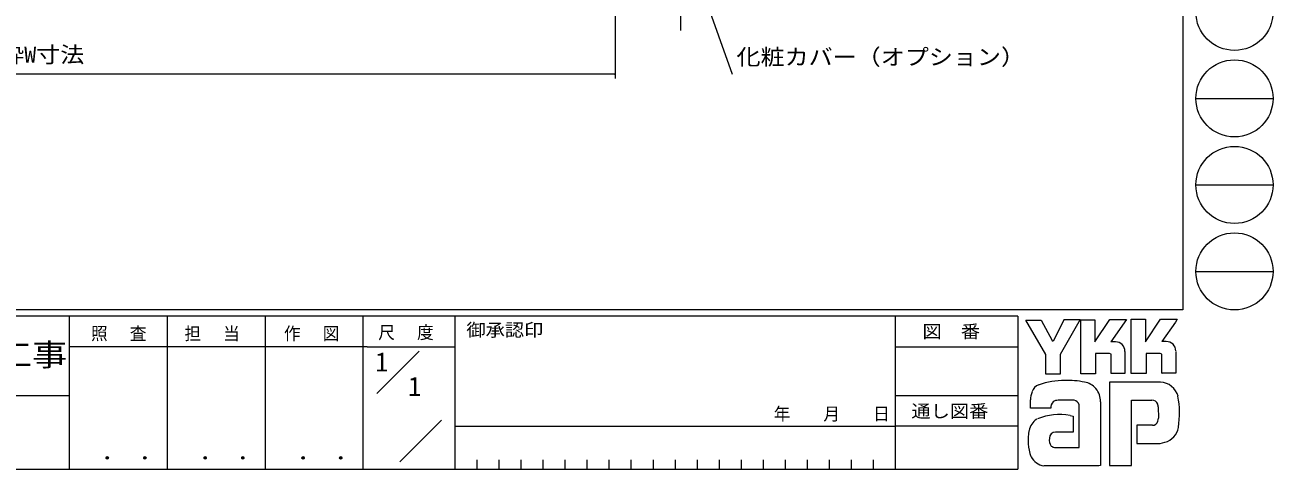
# Model space of a CAD drawing. Units: millimetres on the paper. Extents: x -1103 to 373, y -297 to 267.
# Drawn here: x 87.4 to 372.9, y -297 to -195.4 of the extents above; entities that cross this region are included whole.
import ezdxf
from ezdxf.enums import TextEntityAlignment as Align

# ---------------------------------------------------------------- set-up
doc = ezdxf.new("R2010")
doc.units = ezdxf.units.MM
for name, color, linetype, lineweight in [('0-1_YKK_ZWAK', 7, 'Continuous', 9), ('0-4_YSS_K', 3, 'Continuous', 9), ('0-5_YKK_D', 6, 'Continuous', 9)]:
    doc.layers.add(name, color=color, linetype=linetype, lineweight=lineweight)
doc.layers.add('0-2_USER1', color=3, linetype='Continuous')
doc.styles.add('ＭＳ ゴシック', font='')
doc.styles.get('ＭＳ ゴシック').set_extended_font_data('MS Gothic')

msp = doc.modelspace()

# ---------------------------------------------------------------- linework, layer by layer
at = {"layer": '0-1_YKK_ZWAK'}
for p, q in [((352.3, 264.425), (352.3, -260.575)), ((355.276, -212.163), (372.917, -212.163)), ((355.276, -231.959), (372.917, -231.959)), ((355.276, -251.755), (372.917, -251.755)), ((352.3, -260.575), (-417.7, -260.575)), ((314.5, -261.975), (-417.7, -261.975)), ((97.5, -261.975), (97.5, -296.975)), ((119.9, -261.975), (119.9, -296.975)), ((142.3, -261.975), (142.3, -296.975)), ((164.7, -261.975), (164.7, -296.975)), ((185.7, -261.975), (185.7, -296.975)), ((286.5, -261.975), (286.5, -296.975)), ((314.5, -261.975), (314.5, -296.975)), ((340.474, -262.692), (343.745, -262.692)), ((340.474, -275.099), (340.474, -262.692)), ((347.178, -262.692), (350.962, -262.692)), ((350.962, -262.692), (350.583, -263.341)), ((316.337, -262.881), (319.851, -262.881)), ((320.932, -270.774), (316.337, -262.881)), ((325.136, -262.773), (322.581, -267.747)), ((328.96, -275.207), (328.96, -262.8)), ((350.583, -263.341), (347.461, -267.801)), ((336.879, -267.882), (335.84, -267.882)), ((348.501, -267.801), (347.461, -267.801)), ((165.684, -268.975), (97.5, -268.975)), ((165.684, -268.975), (185.7, -268.975)), ((167.87, -279.712), (177.564, -270.018)), ((286.5, -268.975), (314.5, -268.975)), ((335.474, -270.558), (332.284, -270.558)), ((339.042, -270.044), (339.042, -275.126)), ((343.88, -270.531), (343.88, -275.099)), ((347.069, -270.531), (343.88, -270.531)), ((347.502, -270.693), (347.069, -270.531)), ((347.502, -275.072), (347.502, -270.693)), ((350.664, -270.044), (350.664, -275.072)), ((343.88, -275.099), (340.474, -275.099)), ((347.502, -275.021), (347.553, -275.072)), ((350.664, -275.072), (347.502, -275.072)), ((347.124, -277.072), (335.528, -277.072)), ((335.528, -277.072), (335.528, -296.182)), ((-31.3, -280.175), (97.5, -280.175)), ((286.5, -280.175), (314.5, -280.175)), ((317.418, -283.045), (317.418, -281.116)), ((327.446, -281.18), (323.748, -281.25)), ((328.527, -292.046), (328.527, -282.316)), ((333.42, -281.559), (333.42, -296.155)), ((340.555, -281.234), (345.204, -281.234)), ((340.555, -296.182), (340.555, -281.234)), ((322.067, -283.045), (317.418, -283.045)), ((346.673, -282.732), (346.691, -285.366)), ((173.172, -295.32), (182.696, -285.797)), ((185.7, -287.175), (286.5, -287.175)), ((314.5, -287.175), (286.5, -287.175)), ((341.772, -286.965), (341.772, -291.1)), ((345.313, -286.965), (341.772, -286.965)), ((327.176, -288.505), (323.181, -288.51)), ((341.772, -291.1), (347.097, -291.1)), ((347.097, -291.1), (348.178, -290.857)), ((322.905, -292.046), (328.527, -292.046)), ((328.095, -292.046), (328.446, -292.046)), ((328.527, -292.045), (328.528, -292.046)), ((190.74, -294.875), (190.74, -296.975)), ((195.78, -294.875), (195.78, -296.975)), ((200.82, -294.875), (200.82, -296.975)), ((205.86, -294.875), (205.86, -296.975)), ((210.9, -294.875), (210.9, -296.975)), ((215.94, -294.875), (215.94, -296.975)), ((220.98, -294.875), (220.98, -296.975)), ((226.02, -294.875), (226.02, -296.975)), ((231.06, -294.875), (231.06, -296.975)), ((236.1, -294.875), (236.1, -296.975)), ((241.14, -294.875), (241.14, -296.975)), ((246.18, -294.875), (246.18, -296.975)), ((251.22, -294.875), (251.22, -296.975)), ((256.26, -294.875), (256.26, -296.975)), ((261.3, -294.875), (261.3, -296.975)), ((266.34, -294.875), (266.34, -296.975)), ((271.38, -294.875), (271.38, -296.975)), ((276.42, -294.875), (276.42, -296.975)), ((281.46, -294.875), (281.46, -296.975)), ((322.067, -296.236), (320.58, -296.236)), ((333.095, -296.209), (322.067, -296.236)), ((333.42, -296.155), (333.095, -296.209)), ((-417.7, -296.975), (314.5, -296.975))]:
    msp.add_line(p, q, dxfattribs=at)
for points in [[(343.745, -262.692), (343.745, -267.884), (347.178, -262.692)], [(319.851, -262.881), (322.364, -267.584), (322.581, -267.747)], [(325.136, -262.773), (328.762, -262.773), (324.229, -270.801)], [(328.96, -262.8), (332.176, -262.8), (332.176, -267.899), (335.555, -262.746)], [(335.555, -262.746), (339.38, -262.746), (335.84, -267.882)], [(324.229, -270.801), (324.229, -275.234), (320.932, -275.234), (320.932, -270.774)], [(332.284, -270.558), (332.284, -275.207), (328.96, -275.207)], [(339.042, -275.126), (335.906, -275.126), (335.906, -270.72), (335.474, -270.558)], [(326.473, -284.748), (327.176, -284.91), (327.176, -288.505)], [(335.528, -296.182), (339.771, -296.182), (340.555, -296.182)]]:
    msp.add_lwpolyline(points, dxfattribs=at)
for centre in [(364.096, -192.367), (364.096, -212.163), (364.096, -231.959), (364.096, -251.755)]:
    msp.add_circle(centre, 8.82, dxfattribs=at)
for centre, radius, start, end in [((336.879, -270.044), 2.163, 0.00165, 89.99603), ((348.501, -269.963), 2.163, 0.00165, 89.99603), ((325.222, -294.376), 17.68, 89.89165, 109.30847), ((325.741, -297.438), 20.748, 78.78009, 91.46938), ((322.459, -281.141), 5.037, 158.41083, 179.71774), ((320.106, -280.031), 2.444, 109.02126, 161.51263), ((329.03, -281.472), 4.449, 40.66422, 80.31693), ((328.809, -281.461), 4.612, 358.78058, 38.76563), ((346.972, -281.416), 4.341, 14.44571, 87.08746), ((324.175, -282.982), 2.109, 138.46381, 181.71359), ((323.615, -282.946), 1.701, 85.50551, 126.78038), ((326.956, -282.729), 1.625, 14.75519, 72.44994), ((345.365, -282.454), 1.229, 16.43123, 96.91661), ((343.031, -283.183), 3.673, 4.93422, 17.03551), ((330.666, -284.163), 20.86, 350.99026, 10.67624), ((324.02, -297.829), 13.309, 79.38097, 112.05824), ((343.01, -285.016), 3.697, 343.6902, 354.75362), ((327.949, -290.37), 11.082, 168.76372, 199.80078), ((320.927, -288.903), 3.908, 121.8271, 169.08475), ((345.314, -285.659), 1.306, 269.95467, 342.90144), ((347.035, -286.72), 4.291, 285.4429, 349.90448), ((324.082, -290.303), 2.369, 171.08202, 216.71922), ((323.19, -289.955), 1.445, 90.33952, 178.03638), ((323.15, -290.54), 1.526, 230.97279, 260.7549), ((320.94, -292.418), 3.823, 207.31435, 263.59464)]:
    msp.add_arc(centre, radius, start, end, dxfattribs=at)
at = {"layer": '0-4_YSS_K'}
msp.add_line((237.372, -146.596), (237.372, -196.596), dxfattribs=at)
at = {"layer": '0-5_YKK_D'}
for p, q in [((222.372, -150.196), (222.372, -207.596)), ((229.02, -149.799), (249.16, -206.615)), ((222.372, -206.596), (-47.628, -206.596))]:
    msp.add_line(p, q, dxfattribs=at)
for start, end in [(0, 180), (180, 0)]:
    msp.add_arc((222.372, -206.596), 0.106, start, end, dxfattribs=at)

# ---------------------------------------------------------------- texts
at = {"layer": '0-1_YKK_ZWAK', "style": 'ＭＳ ゴシック', "width": 1.1}
for s, p in [('御承認印', (188.367, -267.508)), ('図\u3000番', (292.698, -267.837)), ('通し図番', (290.179, -286.06))]:
    msp.add_text(s, height=2.933, dxfattribs=at).set_placement(p, align=Align.BOTTOM_LEFT)
at = {"layer": '0-1_YKK_ZWAK', "color": 2, "style": 'ＭＳ ゴシック', "width": 1.15}
msp.add_text('工事', height=5.132, dxfattribs=at).set_placement((80.931, -274.932), align=Align.BOTTOM_LEFT)
at = {"layer": '0-1_YKK_ZWAK', "color": 3, "style": 'ＭＳ ゴシック', "width": 1.15}
for p in [(101.955, -295.921), (124.355, -295.921), (146.755, -295.921)]:
    msp.add_text(' ． ．', height=3.666, dxfattribs=at).set_placement(p, align=Align.BOTTOM_LEFT)
at = {"layer": '0-1_YKK_ZWAK', "char_height": 2.933, "attachment_point": 7, "style": 'ＭＳ ゴシック'}
for s, insert in [('\\T1.17;\\W0.95;照\\~\\~査', (102.489, -267.756)), ('\\T1.17;\\W0.95;担\\~\\~当', (123.855, -267.756)), ('\\T1.17;\\W0.95;作\\~\\~図', (146.62, -267.737)), ('\\T1.17;\\W0.95;尺\\~\\~度', (168.212, -267.512)), ('\\T1.2;\\W0.95;年\\~\\~\\~月\\~\\~\\~日', (258.676, -286.144))]:
    msp.add_mtext(s, dxfattribs=dict(at, insert=insert))
at = {"layer": '0-2_USER1', "style": 'ＭＳ ゴシック'}
for p in [(167.5, -275.975), (175.033, -281.575)]:
    msp.add_text('1', height=4.399, dxfattribs=at).set_placement(p, align=Align.BOTTOM_LEFT)
at = {"layer": '0-5_YKK_D', "color": 3, "style": 'ＭＳ ゴシック', "width": 1.1}
for s, p in [('既設枠W寸法', (70.703, -205.079)), ('化粧カバー（オプション）', (250.16, -205.615))]:
    msp.add_text(s, height=3.666, dxfattribs=at).set_placement(p, align=Align.BOTTOM_LEFT)

doc.saveas('drawing.dxf')
